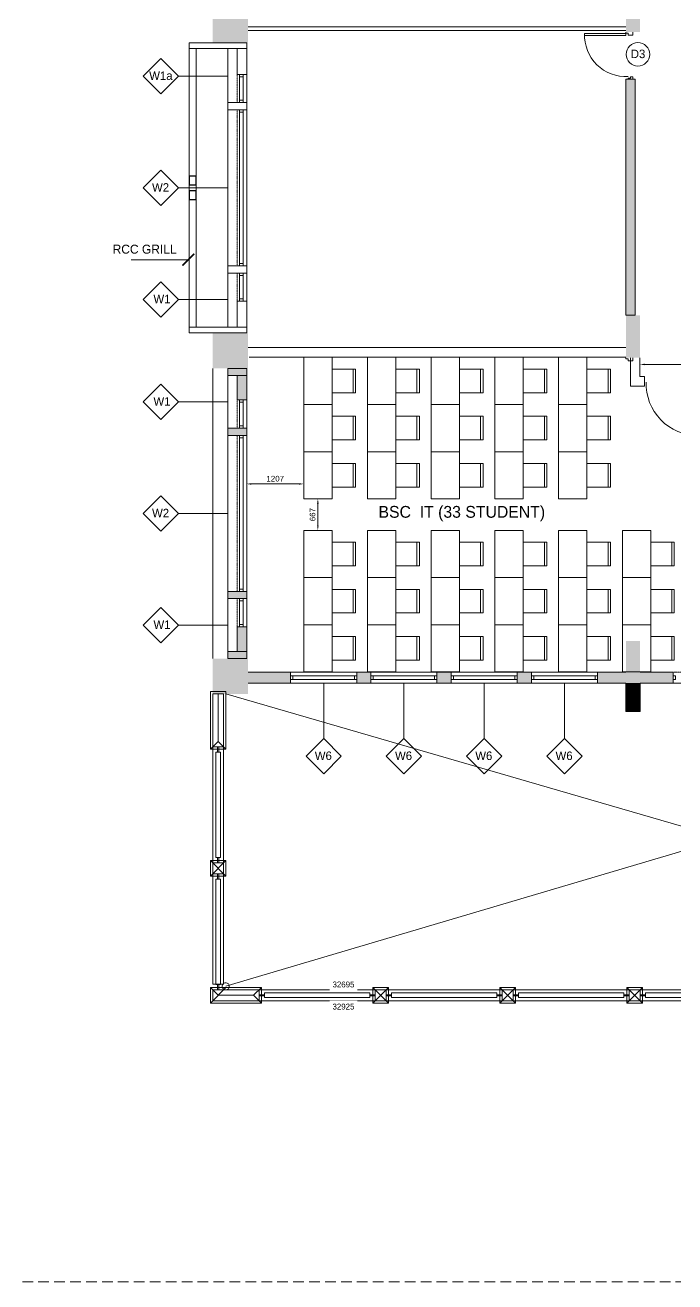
# Model space of a CAD drawing. Extents: x 348043 to 758301, y 133827 to 256568.
# Drawn here: x 711812 to 725574, y 139351 to 165982 of the extents above; entities that cross this region are included whole.
import ezdxf

# ---------------------------------------------------------------- set-up
doc = ezdxf.new("R2010")
doc.units = 0
doc.header["$LTSCALE"] = 900
doc.header["$MEASUREMENT"] = 0
doc.header["$PDMODE"] = 34
doc.linetypes.add('DASHED2', pattern=[0.375, 0.25, -0.125])
doc.layers.get('0').update_dxf_attribs({"color": 1, "linetype": 'CONTINUOUS'})
doc.layers.get('DEFPOINTS').update_dxf_attribs({"color": 3, "linetype": 'CONTINUOUS'})
for name, color, linetype, lineweight in [('ARCL-HATCH-230', 253, 'CONTINUOUS', 5), ('ARLC-DIM0', 8, 'CONTINUOUS', 9), ('ARLC-DOOR-W', 140, 'CONTINUOUS', 5), ('ARLC-ELE0', 24, 'CONTINUOUS', 9), ('ARLC-ELE1', 24, 'CONTINUOUS', 13), ('ARLC-FURN', 46, 'CONTINUOUS', 5), ('ARLC-GAS BURNER', 51, 'CONTINUOUS', 5), ('ARLC-GRILL', 53, 'CONTINUOUS', 9), ('ARLC-HATCH-C', 251, 'CONTINUOUS', 5), ('ARLC-RCC', 2, 'CONTINUOUS', 25), ('ARLC-TEXT  DOOR', 190, 'CONTINUOUS', 5), ('ARLC-TEXT0', 1, 'CONTINUOUS', 9), ('ARLC-WALL', 6, 'CONTINUOUS', 15), ('glass', 4, 'CONTINUOUS', 5)]:
    doc.layers.add(name, color=color, linetype=linetype, lineweight=lineweight)
doc.layers.add('WALL', color=1, linetype='CONTINUOUS')
doc.styles.add('ARIAL', font='arial.ttf')
doc.styles.add('swati', font='GOTHIC.TTF')
doc.dimstyles.new('DIM 100', dxfattribs={"dimscale": 100, "dimtxt": 2, "dimasz": 1.2, "dimexe": 1, "dimexo": 1, "dimgap": 1, "dimtad": 0, "dimdec": 0, "dimzin": 9, "dimdsep": 46, "dimtxsty": 'ARIAL', "dimblk1": 'ARCHTICK', "dimblk2": 'ARCHTICK', "dimsah": 1, "dimcen": 1, "dimdle": 1.5, "dimclrd": 1, "dimclre": 251, "dimclrt": 4, "dimadec": 0, "dimazin": 0, "dimtfac": 1, "dimtdec": 0, "dimtmove": 2, "dimatfit": 3, "dimfxl": 50, "dimfxlon": 1, "dimtolj": 1, "dimtzin": 0, "dimlwd": 5, "dimlwe": 9, "dimarcsym": 0})
doc.dimstyles.new('DIM 50', dxfattribs={"dimscale": 50, "dimtxt": 2.2, "dimasz": 1.2, "dimexe": 0, "dimexo": 0, "dimgap": 1.5, "dimtad": 1, "dimzin": 9, "dimdsep": 46, "dimtxsty": 'ARIAL', "dimblk1": 'ARCHTICK', "dimblk2": 'ARCHTICK', "dimsah": 1, "dimcen": 1, "dimclrd": 1, "dimclre": 8, "dimclrt": 4, "dimazin": 0, "dimtfac": 1, "dimtmove": 0, "dimatfit": 3, "dimldrblk": 'ARCHTICK', "dimfxl": 1, "dimfxlon": 1, "dimtolj": 1, "dimtzin": 0, "dimlwd": 5, "dimlwe": 5, "dimarcsym": 0})

# ---------------------------------------------------------------- blocks, each defined once
blk = doc.blocks.new('jjuj')
at = {"layer": 'ARLC-DOOR-W', "ltscale": 0.1}
for p, q in [((5733136, -29654), (5733136, -29679)), ((5733286, -29654), (5733286, -29719))]:
    blk.add_line(p, q, dxfattribs=at)
blk.add_lwpolyline([(5733286, -29719), (5733186, -29719), (5733186, -29679), (5733136, -29679)], dxfattribs=at)
blk = doc.blocks.new('frame')
at = {"layer": 'ARLC-DOOR-W', "ltscale": 0.1}
for q in [(5733186, -30979), (5733286, -31004)]:
    blk.add_line((5733186, -31004), q, dxfattribs=at)
blk.add_lwpolyline([(5733286, -31004), (5733286, -30955), (5733236, -30955), (5733236, -30979), (5733186, -30979)], dxfattribs=at)
blk = doc.blocks.new('gfhmk')
at = {"layer": 'ARLC-DOOR-W', "ltscale": 0.1}
for p, q in [((5733137, -36608), (5732262, -36608)), ((5733137, -36568), (5732263, -36568)), ((5733137, -36568), (5733137, -36608))]:
    blk.add_line(p, q, dxfattribs=at)
blk.add_arc((5733137, -36608), 875, 177.3797, 273.233, dxfattribs=at)
blk = doc.blocks.new('_ArchTick')
at = {"layer": 'WALL', "color": 0, "linetype": 'ByBlock', "const_width": 0.15}
blk.add_lwpolyline([(-0.5, -0.5), (0.5, 0.5)], dxfattribs=at)
blk = doc.blocks.new('*D93')
at = {"layer": 'ARLC-DIM0', "color": 251, "lineweight": 9}
for p, q in [((724834, 158774), (724834, 158892)), ((727634, 158774), (727634, 158892))]:
    blk.add_line(p, q, dxfattribs=at)
at = {"layer": 'ARLC-DIM0', "color": 1, "lineweight": 5}
blk.add_line((724934, 158792), (727534, 158792), dxfattribs=at)
at = {"layer": 'ARLC-DIM0', "color": 1, "lineweight": 50}
for points in [[(724934, 158808), (724934, 158775), (724834, 158792)], [(727534, 158808), (727534, 158775), (727634, 158792)]]:
    blk.add_solid(points, dxfattribs=at)
at = {"layer": 'DEFPOINTS', "color": 0, "lineweight": 50}
for p in [(727634, 158792), (724834, 158534), (727634, 158534)]:
    blk.add_point(p, dxfattribs=at)
at = {"layer": 'ARLC-DIM0', "color": 4, "lineweight": 9, "insert": (726234, 158903), "char_height": 120, "attachment_point": 5, "style": 'ARIAL'}
blk.add_mtext('\\A1;2800', dxfattribs=at)
blk = doc.blocks.new('hjmh')
at = {"layer": 'ARLC-DOOR-W', "ltscale": 0.1}
for p, q in [((5668.312, -1072.854), (5667.201, -1072.854)), ((5667.201, -1072.854), (5667.201, -1072.894)), ((5667.201, -1072.894), (5668.312, -1072.894)), ((5668.312, -1072.894), (5668.312, -1072.854))]:
    blk.add_line(p, q, dxfattribs=at)
blk.add_arc((5668.299, -1072.899), 1.098, 179.7169, 271.8564, dxfattribs=at)
blk = doc.blocks.new('dfg2154')
at = {"layer": 'ARLC-FURN'}
blk.add_line((5964549, -129277), (5965049, -129277), dxfattribs=at)
blk.add_lwpolyline([(5964549, -129329), (5965049, -129329), (5965049, -128829), (5964549, -128829)], close=True, dxfattribs=at)
blk = doc.blocks.new('A$C124fbc97')
at = {"layer": 'ARLC-FURN', "ltscale": 0.1}
blk.add_line((1000, 500), (1000, 1100), dxfattribs=at)
for points in [[(0, 1100), (0, 500), (1000, 500)], [(0, 1100), (1000, 1100)]]:
    blk.add_lwpolyline(points, dxfattribs=at)
at = {"layer": 'ARLC-GAS BURNER'}
blk.add_blockref('dfg2154', (-5964299, 129329), dxfattribs=at)
blk = doc.blocks.new('*D108')
at = {"layer": 'ARLC-DIM0', "color": 251, "lineweight": 9}
for p, q in [((716506, 156259), (716506, 156359)), ((717712, 156259), (717712, 156359))]:
    blk.add_line(p, q, dxfattribs=at)
at = {"layer": 'ARLC-DIM0', "color": 1, "lineweight": 5}
blk.add_line((716606, 156259), (717612, 156259), dxfattribs=at)
at = {"layer": 'ARLC-DIM0', "color": 1, "lineweight": 50}
for points in [[(716606, 156276), (716606, 156242), (716506, 156259)], [(717612, 156276), (717612, 156242), (717712, 156259)]]:
    blk.add_solid(points, dxfattribs=at)
at = {"layer": 'DEFPOINTS', "color": 0, "lineweight": 50}
for p in [(716506, 156166), (717712, 156259), (717712, 156166)]:
    blk.add_point(p, dxfattribs=at)
at = {"layer": 'ARLC-DIM0', "color": 4, "lineweight": 9, "insert": (717109, 156370), "char_height": 120, "attachment_point": 5, "style": 'ARIAL'}
blk.add_mtext('\\A1;1207', dxfattribs=at)
blk = doc.blocks.new('*D109')
at = {"layer": 'ARLC-DIM0', "color": 251, "lineweight": 9}
for p, q in [((717994, 155943), (718112, 155943)), ((717994, 155276), (718112, 155276))]:
    blk.add_line(p, q, dxfattribs=at)
at = {"layer": 'ARLC-DIM0', "color": 1, "lineweight": 5}
blk.add_line((718012, 155376), (718012, 155843), dxfattribs=at)
at = {"layer": 'ARLC-DIM0', "color": 1, "lineweight": 50}
for points in [[(717996, 155843), (718029, 155843), (718012, 155943)], [(717996, 155376), (718029, 155376), (718012, 155276)]]:
    blk.add_solid(points, dxfattribs=at)
at = {"layer": 'DEFPOINTS', "color": 0, "lineweight": 50}
for p in [(717712, 155943), (718012, 155943), (717712, 155276)]:
    blk.add_point(p, dxfattribs=at)
at = {"layer": 'ARLC-DIM0', "color": 4, "lineweight": 9, "insert": (717901, 155609), "char_height": 120, "attachment_point": 5, "rotation": 90, "style": 'ARIAL'}
blk.add_mtext('\\A1;667', dxfattribs=at)

msp = doc.modelspace()

# ---------------------------------------------------------------- hatches: boundary and pattern name
at = {"layer": 'ARCL-HATCH-230', "linetype": 'DASHED2'}
h = msp.add_hatch(dxfattribs=at)
h.set_pattern_fill('ANSI31', color=256)
h.set_pattern_definition([(45, (724535.95938, 159833.99307), (-0.0883883476, 0.0883883476), [])])
h.paths.add_polyline_path([(724536, 164834), (724736, 164834), (724736, 159834), (724536, 159834)])
at = {"layer": 'ARCL-HATCH-230'}
h = msp.add_hatch(color=256, dxfattribs=at)
h.dxf.hatch_style = 1
h.paths.add_polyline_path([(716306, 158039), (716306, 158559), (716506, 158559), (716506, 158039), (716306, 158039)])
h.paths.add_polyline_path([(716106, 157289), (716106, 157439), (716506, 157439), (716506, 157289)])
h.paths.add_polyline_path([(716106, 158559), (716106, 158709), (716506, 158709), (716506, 158559)])
h = msp.add_hatch(color=256, dxfattribs=at)
h.dxf.hatch_style = 1
h.paths.add_polyline_path([(716306, 152709), (716306, 153229), (716506, 153229), (716506, 152709), (716306, 152709)])
h.paths.add_polyline_path([(716106, 153829), (716106, 153979), (716506, 153979), (716506, 153829), (716106, 153829)])
h.paths.add_polyline_path([(716106, 152559), (716106, 152709), (716506, 152709), (716506, 152559)])
h = msp.add_hatch(color=256, dxfattribs=at)
h.dxf.hatch_style = 1
h.paths.add_polyline_path([(729936.3, 152039), (729936.3, 152269), (730236.3, 152269), (730236.3, 152039)])
h.paths.add_polyline_path([(718835.6, 152039), (718835.6, 152269), (719135.6, 152269), (719135.6, 152039)])
h.paths.add_polyline_path([(735036.3, 152039), (735036.3, 152269), (736936, 152269), (736936, 152039)])
h.paths.add_polyline_path([(717435.6, 152039), (717435.6, 152269), (716536, 152269), (716536, 152039)])
h.paths.add_polyline_path([(726936, 152269), (726936, 152039), (727636, 152039), (727636, 152269)])
h.paths.add_polyline_path([(724836, 152039), (725536, 152039), (725536, 152269), (724836, 152269), (724836, 152039)])
h.paths.add_polyline_path([(727936, 152039), (728536.3, 152039), (728536.3, 152269), (727936, 152269)])
h.paths.add_polyline_path([(723935.6, 152039), (723935.6, 152269), (724536, 152269), (724536, 152039)])
h.paths.add_polyline_path([(731636.3, 152269), (731636.3, 152039), (731936.3, 152039), (731936.3, 152269)])
h.paths.add_polyline_path([(733336.3, 152269), (733336.3, 152039), (733636.3, 152039), (733636.3, 152269)])
h.paths.add_polyline_path([(722235.6, 152269), (722235.6, 152039), (722535.6, 152039), (722535.6, 152269)])
h.paths.add_polyline_path([(720535.6, 152269), (720535.6, 152039), (720835.6, 152039), (720835.6, 152269)])
at = {"layer": 'ARCL-HATCH-230', "linetype": 'DASHED2'}
h = msp.add_hatch(dxfattribs=at)
h.set_pattern_fill('ANSI31', color=256)
h.set_pattern_definition([(45, (724535.95938, 151433.99307), (-0.088388348, 0.088388348), [])])
h.paths.add_polyline_path([(724536, 151434), (724536, 152034), (724836, 152034), (724836, 151434)])
at = {"layer": 'ARLC-HATCH-C', "ltscale": 0.1}
for points in [[(724536, 165834), (724536, 166734), (724836, 166734), (724836, 165834)], [(715786, 166359), (715786, 165609), (716536, 165609), (716536, 166359)], [(724536, 158934), (724536, 159834), (724836, 159834), (724836, 158934)], [(715786, 159459), (715786, 158709), (716536, 158709), (716536, 159459)], [(724836, 152934), (724836, 152034), (724536, 152034), (724536, 152934)], [(715786, 152559), (715786, 151809), (716536, 151809), (716536, 152559)]]:
    msp.add_hatch(color=256, dxfattribs=at).paths.add_polyline_path(points)

# ---------------------------------------------------------------- linework, layer by layer
at = {"layer": 'ARCL-HATCH-230', "color": 1, "linetype": 'DASHED2'}
msp.add_lwpolyline([(671818, 205667), (745391.3, 205667), (745391.3, 139351), (671818, 139351)], close=True, dxfattribs=at)
at = {"layer": 'ARLC-DIM0', "color": 4, "lineweight": 9}
for p, q in [((724539, 159149.2), (716536, 159149.2)), ((724536, 158949.2), (716556.5, 158949.2)), ((724633.5, 158935), (724633.5, 158333.5)), ((724833.5, 158935), (724833.5, 158533.5)), ((724933.5, 158533.5), (724833.5, 158533.5)), ((724933.5, 158333.5), (724933.5, 158533.5)), ((724933.5, 158333.5), (724633.5, 158333.5))]:
    msp.add_line(p, q, dxfattribs=at)
at = {"layer": 'ARLC-DOOR-W'}
for points in [[(716351, 164939), (716351, 164889), (716431, 164889), (716431, 164939)], [(716431, 164889), (716351, 164889), (716351, 164389), (716431, 164389)], [(716351, 164389), (716351, 164339), (716431, 164339), (716431, 164389)], [(716351, 164189), (716351, 164139), (716431, 164139), (716431, 164189)], [(716431, 164139), (716351, 164139), (716351, 160929), (716431, 160929)], [(716351, 160929), (716351, 160879), (716431, 160879), (716431, 160929)], [(716351, 160729), (716351, 160679), (716431, 160679), (716431, 160729)], [(716431, 160679), (716351, 160679), (716351, 160179), (716431, 160179)], [(716351, 160179), (716351, 160129), (716431, 160129), (716431, 160179)], [(716351, 158039), (716351, 157989), (716431, 157989), (716431, 158039)], [(716431, 157989), (716351, 157989), (716351, 157489), (716431, 157489)], [(716351, 157489), (716351, 157439), (716431, 157439), (716431, 157489)], [(716351, 157289), (716351, 157239), (716431, 157239), (716431, 157289)], [(716431, 157239), (716351, 157239), (716351, 154029), (716431, 154029)], [(716351, 154029), (716351, 153979), (716431, 153979), (716431, 154029)], [(716351, 153829), (716351, 153779), (716431, 153779), (716431, 153829)], [(716431, 153779), (716351, 153779), (716351, 153279), (716431, 153279)], [(716351, 153279), (716351, 153229), (716431, 153229), (716431, 153279)], [(717435.6, 152114), (717485.6, 152114), (717485.6, 152194), (717435.6, 152194)], [(717485.6, 152194), (717485.6, 152114), (718785.6, 152114), (718785.6, 152194)], [(718785.6, 152114), (718835.6, 152114), (718835.6, 152194), (718785.6, 152194)], [(719135.6, 152114), (719185.6, 152114), (719185.6, 152194), (719135.6, 152194)], [(719185.6, 152194), (719185.6, 152114), (720485.6, 152114), (720485.6, 152194)], [(720485.6, 152114), (720535.6, 152114), (720535.6, 152194), (720485.6, 152194)], [(720835.6, 152114), (720885.6, 152114), (720885.6, 152194), (720835.6, 152194)], [(720885.6, 152194), (720885.6, 152114), (722185.6, 152114), (722185.6, 152194)], [(722185.6, 152114), (722235.6, 152114), (722235.6, 152194), (722185.6, 152194)], [(722535.6, 152114), (722585.6, 152114), (722585.6, 152194), (722535.6, 152194)], [(722585.6, 152194), (722585.6, 152114), (723885.6, 152114), (723885.6, 152194)], [(723885.6, 152114), (723935.6, 152114), (723935.6, 152194), (723885.6, 152194)], [(725586, 152114), (725536, 152114), (725536, 152194), (725586, 152194)]]:
    msp.add_lwpolyline(points, close=True, dxfattribs=at)
at = {"layer": 'ARLC-ELE0'}
for p, q in [((716106, 164339), (716106, 165484)), ((716106, 164189), (716106, 160879)), ((715286, 162596.5), (715286, 162471.5)), ((715436, 162471.5), (715436, 162596.5)), ((716106, 160729), (716106, 159584)), ((716106, 158559), (716106, 157439)), ((716106, 157289), (716106, 153979)), ((716106, 153829), (716106, 152709)), ((715901, 151809), (715901, 150804)), ((715736, 150639), (715901, 150804)), ((716066, 150639), (715901, 150804)), ((715951, 150573), (715851, 150573)), ((715851, 150573), (715851, 148345)), ((715888.5, 150573), (715888.5, 150689)), ((715913.5, 150573), (715913.5, 150689)), ((715951, 150573), (715951, 148345)), ((715851, 148345), (715951, 148345)), ((715888.5, 148279), (715888.5, 148345)), ((715913.5, 148279), (715913.5, 148345)), ((716066, 147949), (715736, 148279)), ((715736, 147949), (716066, 148279)), ((715888.5, 148279), (715888.5, 148229)), ((715913.5, 148279), (715913.5, 148229)), ((715951, 147883), (715851, 147883)), ((715851, 147883), (715851, 145655)), ((715888.5, 147949), (715888.5, 147999)), ((715888.5, 147883), (715888.5, 147949)), ((715913.5, 147949), (715913.5, 147999)), ((715913.5, 147883), (715913.5, 147949)), ((715951, 147883), (715951, 145655)), ((715736, 145589), (715901, 145424)), ((715736, 145259), (716066, 145589)), ((715851, 145655), (715951, 145655)), ((715888.5, 145539), (715888.5, 145655)), ((715901, 145424), (716651, 145424)), ((715913.5, 145539), (715913.5, 145655)), ((716816, 145589), (716651, 145424)), ((716816, 145259), (716651, 145424)), ((716816, 145436.5), (716766, 145436.5)), ((716816, 145411.5), (716766, 145411.5)), ((716882, 145436.5), (716816, 145436.5)), ((716882, 145411.5), (716816, 145411.5)), ((716882, 145474), (716882, 145374)), ((719110, 145374), (719110, 145474)), ((719176, 145436.5), (719110, 145436.5)), ((719176, 145411.5), (719110, 145411.5)), ((719506, 145259), (719176, 145589)), ((719176, 145259), (719506, 145589)), ((719176, 145436.5), (719226, 145436.5)), ((719176, 145411.5), (719226, 145411.5)), ((719506, 145436.5), (719456, 145436.5)), ((719506, 145411.5), (719456, 145411.5)), ((719572, 145436.5), (719506, 145436.5)), ((719572, 145411.5), (719506, 145411.5)), ((719572, 145474), (719572, 145374)), ((719572, 145474), (721800, 145474)), ((721800, 145374), (721800, 145474)), ((721866, 145436.5), (721800, 145436.5)), ((721866, 145411.5), (721800, 145411.5)), ((722196, 145259), (721866, 145589)), ((721866, 145259), (722196, 145589)), ((721866, 145436.5), (721916, 145436.5)), ((721866, 145411.5), (721916, 145411.5)), ((722196, 145436.5), (722146, 145436.5)), ((722196, 145411.5), (722146, 145411.5)), ((722262, 145436.5), (722196, 145436.5)), ((722262, 145411.5), (722196, 145411.5)), ((722262, 145474), (722262, 145374)), ((722262, 145474), (724490, 145474)), ((724490, 145374), (724490, 145474)), ((724556, 145436.5), (724490, 145436.5)), ((724556, 145411.5), (724490, 145411.5)), ((724886, 145259), (724556, 145589)), ((724556, 145259), (724886, 145589)), ((724556, 145436.5), (724606, 145436.5)), ((724556, 145411.5), (724606, 145411.5)), ((724886, 145436.5), (724836, 145436.5)), ((724886, 145411.5), (724836, 145411.5)), ((724952, 145436.5), (724886, 145436.5)), ((724952, 145411.5), (724886, 145411.5)), ((724952, 145474), (724952, 145374)), ((724952, 145474), (727519.2, 145474)), ((721800, 145374), (719572, 145374)), ((724490, 145374), (722262, 145374)), ((724952, 145374), (727519.2, 145374))]:
    msp.add_line(p, q, dxfattribs=at)
at = {"layer": 'ARLC-ELE0', "lineweight": 5}
for p, q in [((716506, 164939), (716506, 164339)), ((716506, 164189), (716506, 160879)), ((716506, 160729), (716506, 160129)), ((715786, 158709), (715786, 152559)), ((716506, 158039), (716506, 157439)), ((716506, 157289), (716506, 153979)), ((716506, 153829), (716506, 152709))]:
    msp.add_line(p, q, dxfattribs=at)
at = {"layer": 'ARLC-ELE0', "linetype": 'Continuous', "ltscale": 0.006}
for p, q in [((717435.6, 152269), (718835.6, 152269)), ((719135.6, 152269), (720535.6, 152269)), ((720835.6, 152269), (722235.6, 152269)), ((722535.6, 152269), (723935.6, 152269))]:
    msp.add_line(p, q, dxfattribs=at)
at = {"layer": 'ARLC-ELE0', "linetype": 'DASHED2', "ltscale": 0.005}
msp.add_line((725536, 152269), (726936, 152269), dxfattribs=at)
at = {"layer": 'ARLC-ELE0', "ltscale": 0.006}
for p, q in [((717435.6, 152039), (718835.6, 152039)), ((719135.6, 152039), (720535.6, 152039)), ((720835.6, 152039), (722235.6, 152039)), ((722535.6, 152039), (723935.6, 152039)), ((725536, 152039), (726936, 152039))]:
    msp.add_line(p, q, dxfattribs=at)
at = {"layer": 'ARLC-ELE0'}
for points in [[(715736, 150639), (715736, 151859), (716066, 151859), (716066, 150639)], [(716016, 145659), (715786, 145659), (715786, 151809), (716016, 151809)], [(715786, 150689), (715786, 151809), (716016, 151809), (716016, 150689)], [(715736, 147949), (715736, 148279), (716066, 148279), (716066, 147949)], [(715786, 147999), (715786, 148229), (716016, 148229), (716016, 147999)], [(715736, 145259), (715736, 145589), (716816, 145589), (716816, 145259)], [(715786, 145309), (715786, 145539), (716766, 145539), (716766, 145309)], [(719506, 145259), (719176, 145259), (719176, 145589), (719506, 145589)], [(719456, 145309), (719226, 145309), (719226, 145539), (719456, 145539)], [(722196, 145259), (721866, 145259), (721866, 145589), (722196, 145589)], [(722146, 145309), (721916, 145309), (721916, 145539), (722146, 145539)], [(724886, 145259), (724556, 145259), (724556, 145589), (724886, 145589)], [(724836, 145309), (724606, 145309), (724606, 145539), (724836, 145539)]]:
    msp.add_lwpolyline(points, close=True, dxfattribs=at)
for centre, start, end in [((716061, 145614), 126.8699, 233.1301), ((716061, 145614), 233.1301, 126.8699), ((716761, 145614), 270, 273.82255)]:
    msp.add_arc(centre, 75, start, end, dxfattribs=at)
at = {"layer": 'ARLC-ELE1'}
msp.add_lwpolyline([(737686, 145539), (737686, 145309), (715786, 145309), (715786, 145539)], close=True, dxfattribs=at)
at = {"layer": 'ARLC-GRILL'}
for points in [[(715286, 162784), (715286, 165484)], [(715436, 162784), (715436, 165484)], [(715286, 159584), (715286, 162284)], [(715436, 159584), (715436, 162284)]]:
    msp.add_lwpolyline(points, dxfattribs=at)
at = {"layer": 'ARLC-RCC'}
for points in [[(715436, 162784), (715286, 162784), (715286, 162596.5), (715436, 162596.5)], [(715436, 162471.5), (715286, 162471.5), (715286, 162284), (715436, 162284)]]:
    msp.add_lwpolyline(points, close=True, dxfattribs=at)
at = {"layer": 'ARLC-TEXT  DOOR'}
for p, q in [((714688.6, 165272.3), (714315.3, 164899)), ((715062, 164899), (714688.6, 165272.3)), ((714315.3, 164899), (714688.6, 164525.6)), ((714688.6, 164525.6), (715062, 164899)), ((716106, 164899), (715062, 164899)), ((714688.6, 162907.3), (714315.3, 162534)), ((715062, 162534), (714688.6, 162907.3)), ((714315.3, 162534), (714688.6, 162160.6)), ((714688.6, 162160.6), (715062, 162534)), ((716106, 162534), (715062, 162534)), ((714688.6, 160542.3), (714315.3, 160169)), ((715062, 160169), (714688.6, 160542.3)), ((714315.3, 160169), (714688.6, 159795.6)), ((714688.6, 159795.6), (715062, 160169)), ((716106, 160169), (715062, 160169)), ((714688.6, 158372.3), (714315.3, 157999)), ((715062, 157999), (714688.6, 158372.3)), ((714315.3, 157999), (714688.6, 157625.6)), ((714688.6, 157625.6), (715062, 157999)), ((716106, 157999), (715062, 157999)), ((714688.6, 156007.3), (714315.3, 155634)), ((715062, 155634), (714688.6, 156007.3)), ((714315.3, 155634), (714688.6, 155260.6)), ((714688.6, 155260.6), (715062, 155634)), ((716106, 155634), (715062, 155634)), ((714688.6, 153642.3), (714315.3, 153269)), ((715062, 153269), (714688.6, 153642.3)), ((714315.3, 153269), (714688.6, 152895.6)), ((714688.6, 152895.6), (715062, 153269)), ((716106, 153269), (715062, 153269)), ((718135.6, 150861.7), (718135.6, 152039)), ((719835.6, 150861.7), (719835.6, 152039)), ((721535.6, 150861.7), (721535.6, 152039)), ((723235.6, 150861.7), (723235.6, 152039)), ((718135.6, 150861.7), (717762.3, 150488.3)), ((718509, 150488.3), (718135.6, 150861.7)), ((719835.6, 150861.7), (719462.3, 150488.3)), ((720209, 150488.3), (719835.6, 150861.7)), ((721535.6, 150861.7), (721162.3, 150488.3)), ((721909, 150488.3), (721535.6, 150861.7)), ((723235.6, 150861.7), (722862.3, 150488.3)), ((723609, 150488.3), (723235.6, 150861.7)), ((717762.3, 150488.3), (718135.6, 150115)), ((718135.6, 150115), (718509, 150488.3)), ((719462.3, 150488.3), (719835.6, 150115)), ((719835.6, 150115), (720209, 150488.3)), ((721162.3, 150488.3), (721535.6, 150115)), ((721535.6, 150115), (721909, 150488.3)), ((722862.3, 150488.3), (723235.6, 150115)), ((723235.6, 150115), (723609, 150488.3))]:
    msp.add_line(p, q, dxfattribs=at)
msp.add_circle((724791.8, 165362.7), 249.2, dxfattribs=at)
at = {"layer": 'ARLC-WALL', "color": 251, "linetype": 'DASHED2', "lineweight": 9, "ltscale": 0.005}
for p, q in [((716306, 164939), (716306, 164339)), ((716306, 164189), (716306, 160879)), ((716306, 160729), (716306, 160129)), ((716306, 158039), (716306, 157439)), ((716306, 157289), (716306, 153979)), ((716306, 153829), (716306, 152709))]:
    msp.add_line(p, q, dxfattribs=at)
at = {"layer": 'ARLC-WALL', "ltscale": 0.1}
for p, q in [((724536, 164834), (724536, 159834)), ((724536, 164834), (724736, 164834)), ((724736, 159834), (724736, 164834)), ((724536, 159834), (724736, 159834)), ((716536, 152269), (717435.6, 152269)), ((717435.6, 152039), (717435.6, 152269)), ((718835.6, 152039), (718835.6, 152269)), ((718835.6, 152269), (719135.6, 152269)), ((720535.6, 152269), (720835.6, 152269)), ((722235.6, 152269), (722535.6, 152269)), ((724836, 152269), (725536, 152269)), ((725536, 152269), (725536, 152039)), ((725536, 152039), (725536, 152269)), ((716536, 152039), (717435.6, 152039)), ((718835.6, 152039), (719135.6, 152039)), ((720535.6, 152039), (720835.6, 152039)), ((722235.6, 152039), (722535.6, 152039)), ((724836, 152039), (725536, 152039))]:
    msp.add_line(p, q, dxfattribs=at)
at = {"layer": 'ARLC-WALL', "lineweight": 0}
msp.add_line((724536, 159834), (724736, 159834), dxfattribs=at)
at = {"layer": 'ARLC-WALL'}
for p, q in [((719135.6, 152039), (719135.6, 152269)), ((720535.6, 152039), (720535.6, 152269)), ((720835.6, 152039), (720835.6, 152269)), ((722235.6, 152039), (722235.6, 152269)), ((722535.6, 152039), (722535.6, 152269))]:
    msp.add_line(p, q, dxfattribs=at)
for points in [[(716506, 165609), (715286, 165609), (715286, 165484), (716506, 165484)], [(716306, 164939), (716506, 164939), (716506, 165484), (716306, 165484)], [(716106, 164339), (716506, 164339), (716506, 164189), (716106, 164189)], [(716106, 160879), (716506, 160879), (716506, 160729), (716106, 160729)], [(716506, 160129), (716306, 160129), (716306, 160129), (716506, 160129)], [(716306, 160129), (716506, 160129), (716506, 159584), (716306, 159584)], [(716506, 159584), (715286, 159584), (715286, 159459), (716506, 159459)], [(716106, 158709), (716506, 158709), (716506, 158559), (716106, 158559)], [(716506, 158559), (716306, 158559), (716306, 158039), (716506, 158039)], [(716106, 157439), (716506, 157439), (716506, 157289), (716106, 157289)], [(716106, 153979), (716506, 153979), (716506, 153829), (716106, 153829)], [(716306, 153229), (716506, 153229), (716506, 152709), (716306, 152709)], [(716106, 152709), (716506, 152709), (716506, 152559), (716106, 152559)]]:
    msp.add_lwpolyline(points, close=True, dxfattribs=at)
at = {"layer": 'ARLC-WALL', "ltscale": 0.1}
msp.add_lwpolyline([(724536, 152039), (723935.6, 152039), (723935.6, 152269), (724536, 152269)], dxfattribs=at)
msp.add_lwpolyline([(724536, 152034), (724836, 152034), (724836, 151434), (724536, 151434)], close=True, dxfattribs=at)
at = {"layer": 'glass', "ltscale": 0.1}
for p, q in [((720386, 165946.5), (716536, 165946.5)), ((724536, 165946.5), (720036, 165946.5)), ((720386, 165871.5), (716536, 165871.5)), ((724536, 165871.5), (720036, 165871.5))]:
    msp.add_line(p, q, dxfattribs=at)

# ---------------------------------------------------------------- block references
for name, p in [('gfhmk', (-5008600.3, 202373.3)), ('jjuj', (-5008600.3, 195488.3)), ('frame', (-5008600.3, 195838.3)), ('jjuj', (-5008600.3, 188588.8))]:
    msp.add_blockref(name, p)
at = {"layer": 'ARCL-HATCH-230', "linetype": 'DASHED2', "rotation": 90.00000000000026}
for p in [(718812.5, 157942.7), (720162.5, 157942.7), (721512.5, 157942.7), (722862.5, 157942.7), (724212.5, 157942.7), (718812.5, 156942.7), (720162.5, 156942.7), (721512.5, 156942.7), (722862.5, 156942.7), (724212.5, 156942.7), (718812.5, 155942.7), (720162.5, 155942.7), (721512.5, 155942.7), (722862.5, 155942.7), (724212.5, 155942.7)]:
    msp.add_blockref('A$C124fbc97', p, dxfattribs=at)
at = {"layer": 'ARCL-HATCH-230', "linetype": 'DASHED2', "xscale": -1, "rotation": 89.99999999999977}
for p in [(718812.5, 155275.5), (720162.5, 155275.5), (721512.5, 155275.5), (722862.5, 155275.5), (724212.5, 155275.5), (725562.5, 155275.5), (718812.5, 154275.5), (720162.5, 154275.5), (721512.5, 154275.5), (722862.5, 154275.5), (724212.5, 154275.5), (725562.5, 154275.5), (718812.5, 153275.5), (720162.5, 153275.5), (721512.5, 153275.5), (722862.5, 153275.5), (724212.5, 153275.5), (725562.5, 153275.5)]:
    msp.add_blockref('A$C124fbc97', p, dxfattribs=at)
at = {"layer": 'ARLC-DOOR-W', "color": 7, "ltscale": 0.1, "xscale": -1000, "yscale": 1000, "zscale": 1000, "rotation": 270}
msp.add_blockref('hjmh', (1798962.7, -5509915.5), dxfattribs=at)

# ---------------------------------------------------------------- texts
at = {"layer": 'ARLC-TEXT  DOOR', "char_height": 180, "width": 367.355, "attachment_point": 7}
for s, insert in [('\\pi33.67764;D3', (724607, 165280.2)), ('\\pi-56.32236;W1a', (714496.8, 164817.5)), ('\\pi3.67764;W2', (714496.8, 162452.5)), ('\\pi33.67764;W1', (714496.8, 160087.5)), ('\\pi33.67764;W1', (714496.8, 157917.5)), ('\\pi3.67764;W2', (714496.8, 155552.5)), ('\\pi33.67764;W1', (714496.8, 153187.5)), ('\\pi3.67764;W6', (717943.8, 150406.8)), ('\\pi3.67764;W6', (719643.8, 150406.8)), ('\\pi3.67764;W6', (721343.8, 150406.8)), ('\\pi3.67764;W6', (723043.8, 150406.8))]:
    msp.add_mtext(s, dxfattribs=dict(at, insert=insert))
at = {"layer": 'ARLC-TEXT0', "linetype": 'Continuous', "style": 'swati'}
msp.add_text('RCC GRILL', height=190, dxfattribs=at).set_placement((713664.7, 161139.5))
at = {"layer": 'ARLC-TEXT0', "color": 7, "lineweight": 20, "style": 'swati'}
msp.add_text('BSC  IT (33 STUDENT)', height=250, dxfattribs=at).set_placement((719297, 155542.9))

# ---------------------------------------------------------------- dimensions: what is measured, and where the dimension line sits
at = {"layer": 'ARLC-DIM0', "color": 4, "lineweight": 9}
for p1, p2, distance, picture, middle in [((724833.5, 158533.5), (727633.5, 158533.5), 258, '*D93', (726233.5, 158902.8)), ((716505.9593805, 156166), (717712.4593805, 156166), 93, '*D108', (717109.2093805, 156370.2687585)), ((717712.5, 155275.5), (717712.5, 155942.7), -300, '*D109', (717901.2, 155609.1))]:
    dim = msp.add_aligned_dim(p1=p1, p2=p2, distance=distance, dimstyle='DIM 100', override={"dimtxt": 1.2, "dimasz": 1, "dimgap": 0.5, "dimtad": 1, "dimdle": 1, "dimfxl": 0.18, "dimtfillclr": 256, "dimarcsym": 2}, dxfattribs=at)
    dim.commit()
    dim.dimension.update_dxf_attribs({"geometry": picture, "text_midpoint": middle})

# ---------------------------------------------------------------- leaders
at = {"layer": 'ARLC-TEXT0', "ltscale": 0.1}
msp.add_leader([(715268.2, 161011.2), (714057.5, 161011.2)], dimstyle='DIM 50', override={"dimasz": 5}, dxfattribs=at)

# ---------------------------------------------------------------- next in the draw order: texts
at = {"layer": 'ARLC-ELE0', "char_height": 124.61, "attachment_point": 5, "style": 'swati', "bg_fill": 2}
for s, insert in [('32695', (718554.8, 145651.9)), ('32925', (718554.8, 145183.4))]:
    msp.add_mtext(s, dxfattribs=dict(at, insert=insert))

# ---------------------------------------------------------------- next in the draw order: linework, layer by layer
at = {"layer": 'ARLC-ELE0'}
for p, q in [((736936, 151809), (716061, 145614)), ((716066, 151809), (737411.2, 145614)), ((716882, 145474), (719110, 145474)), ((719110, 145374), (716882, 145374))]:
    msp.add_line(p, q, dxfattribs=at)

doc.saveas('drawing.dxf')
